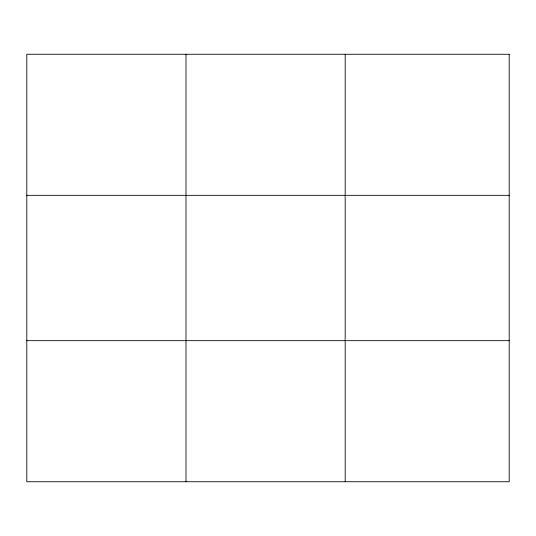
<?xml version="1.0" encoding="UTF-8"?>
<svg xmlns="http://www.w3.org/2000/svg" width="536" height="536" viewBox="0 0 536 536"><rect width="100%" height="100%" fill="white"/><g stroke="black" fill="none" stroke-linecap="round" stroke-linejoin="round"><path stroke-width="0.8" d="M185.992 54.263L185.992 481.737M345.184 54.263L345.184 481.737M26.8 195.332L509.2 195.332M26.8 340.668L509.2 340.668M509.2 54.263L509.2 481.737L26.8 481.737L26.8 54.263L509.2 54.263"/></g></svg>
